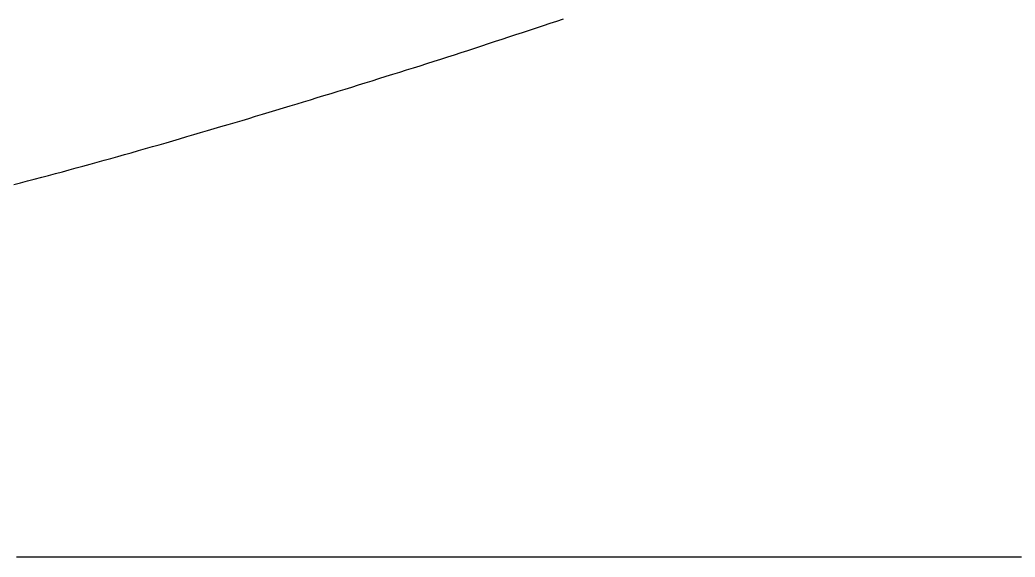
# Model space of a CAD drawing. Extents: x -4 to 218, y -16 to 16.
# Drawn here: x 37.69 to 51.57, y 0 to 7.49 of the extents above; entities that cross this region are included whole.
import ezdxf

# ---------------------------------------------------------------- set-up
doc = ezdxf.new("R2010")
doc.units = 0
doc.header["$MEASUREMENT"] = 0
doc.layers.add('Waterlines', color=7, linetype='Continuous')

msp = doc.modelspace()

# ---------------------------------------------------------------- linework, layer by layer
at = {"layer": 'Waterlines', "color": 135}
for points in [[(37.60673, 5.19559), (37.70165, 5.22055), (37.79847, 5.24612), (37.89188, 5.27088), (37.99573, 5.29852), (38.09212, 5.32429), (38.18913, 5.35034), (38.28401, 5.37593), (38.37911, 5.40169), (38.47536, 5.42787), (38.5687, 5.45338), (38.67139, 5.48158), (38.76934, 5.5086), (38.86408, 5.53486), (38.95933, 5.56138), (39.05584, 5.58838), (39.14933, 5.61465), (39.24352, 5.64123), (39.34739, 5.67068), (39.44436, 5.69829), (39.53854, 5.72523), (39.6321, 5.75209), (39.72942, 5.78015), (39.82308, 5.80725), (39.91915, 5.83515), (40.02061, 5.86472), (40.11743, 5.89303), (40.21021, 5.92024), (40.3071, 5.94875), (40.40092, 5.97642), (40.49513, 6.00428), (40.59497, 6.03388), (40.69228, 6.0628), (40.78987, 6.09188), (40.88301, 6.1197), (40.97909, 6.14846), (41.0722, 6.17639), (41.16848, 6.20534), (41.26088, 6.23318), (41.36514, 6.26467), (41.45926, 6.29316), (41.55605, 6.32253), (41.64791, 6.35045), (41.74444, 6.37986), (41.83918, 6.40879), (41.9322, 6.43726), (42.03428, 6.46856), (42.13017, 6.49804), (42.22666, 6.52776), (42.31962, 6.55647), (42.41565, 6.58619), (42.50717, 6.61457), (42.60385, 6.64463), (42.69832, 6.67408), (42.80084, 6.70611), (42.89406, 6.73531), (42.99074, 6.76568), (43.08303, 6.79474), (43.179, 6.82505), (43.27146, 6.85434), (43.36839, 6.88513), (43.46926, 6.91727), (43.56219, 6.94698), (43.65876, 6.97796), (43.75134, 7.00774), (43.84636, 7.03841), (43.93968, 7.06863), (44.03401, 7.09927), (44.13575, 7.13241), (44.22863, 7.16277), (44.32509, 7.19438), (44.41832, 7.22502), (44.51172, 7.2558), (44.60697, 7.28727), (44.69991, 7.31805), (44.79795, 7.35059), (44.89631, 7.38331), (44.99146, 7.41503), (45.08482, 7.44621), (45.17746, 7.4772), (45.27069, 7.50845)], [(51.65899, 0), (51.55981, 0), (51.45607, 0), (51.35581, 0), (51.25616, 0), (51.15673, 0), (51.05754, 0), (50.95831, 0), (50.85905, 0), (50.75563, 0), (50.65492, 0), (50.55552, 0), (50.45589, 0), (50.35653, 0), (50.25729, 0), (50.15808, 0), (50.05542, 0), (49.95428, 0), (49.85426, 0), (49.75486, 0), (49.65552, 0), (49.55633, 0), (49.45699, 0), (49.356, 0), (49.25338, 0), (49.15333, 0), (49.05376, 0), (48.95464, 0), (48.85509, 0), (48.75571, 0), (48.65646, 0), (48.55268, 0), (48.45247, 0), (48.35282, 0), (48.25304, 0), (48.15419, 0), (48.05484, 0), (47.95546, 0), (47.85363, 0), (47.75132, 0), (47.6515, 0), (47.55198, 0), (47.45277, 0), (47.35329, 0), (47.25392, 0), (47.15476, 0), (47.0513, 0), (46.95073, 0), (46.85098, 0), (46.75137, 0), (46.65208, 0), (46.55262, 0), (46.45321, 0), (46.35345, 0), (46.24994, 0), (46.1497, 0), (46.05015, 0), (45.9508, 0), (45.85141, 0), (45.75217, 0), (45.65227, 0), (45.55145, 0), (45.44891, 0), (45.34881, 0), (45.24928, 0), (45.14981, 0), (45.05051, 0), (44.95102, 0), (44.85186, 0), (44.74989, 0), (44.64816, 0), (44.54805, 0), (44.44831, 0), (44.34909, 0), (44.24973, 0), (44.15013, 0), (44.05099, 0), (43.94894, 0), (43.84689, 0), (43.74723, 0), (43.64766, 0), (43.54805, 0), (43.44848, 0), (43.34907, 0), (43.24989, 0), (43.14862, 0), (43.04632, 0), (42.94615, 0), (42.8463, 0), (42.74682, 0), (42.64737, 0), (42.54826, 0), (42.44863, 0), (42.34876, 0), (42.24567, 0), (42.14511, 0), (42.04527, 0), (41.94569, 0), (41.84629, 0), (41.74696, 0), (41.64781, 0), (41.54857, 0), (41.44469, 0), (41.34408, 0), (41.24434, 0), (41.14446, 0), (41.04501, 0), (40.94584, 0), (40.84625, 0), (40.74719, 0), (40.64517, 0), (40.54298, 0), (40.44326, 0), (40.34369, 0), (40.24393, 0), (40.14444, 0), (40.04516, 0), (39.94576, 0), (39.8466, 0), (39.74254, 0), (39.64232, 0), (39.54213, 0), (39.44281, 0), (39.34336, 0), (39.24389, 0), (39.14452, 0), (39.04545, 0), (38.94262, 0), (38.84089, 0), (38.74133, 0), (38.64152, 0), (38.54208, 0), (38.44271, 0), (38.34357, 0), (38.2437, 0), (38.14484, 0), (38.04091, 0), (37.94003, 0), (37.84018, 0), (37.74083, 0), (37.64143, 0)], [(51.65899, 0), (51.55981, 0), (51.45607, 0), (51.35581, 0), (51.25616, 0), (51.15673, 0), (51.05754, 0), (50.95831, 0), (50.85905, 0), (50.75563, 0), (50.65492, 0), (50.55552, 0), (50.45589, 0), (50.35653, 0), (50.25729, 0), (50.15808, 0), (50.05542, 0), (49.95428, 0), (49.85426, 0), (49.75486, 0), (49.65552, 0), (49.55633, 0), (49.45699, 0), (49.356, 0), (49.25338, 0), (49.15333, 0), (49.05376, 0), (48.95464, 0), (48.85509, 0), (48.75571, 0), (48.65646, 0), (48.55268, 0), (48.45247, 0), (48.35282, 0), (48.25304, 0), (48.15419, 0), (48.05484, 0), (47.95546, 0), (47.85363, 0), (47.75132, 0), (47.6515, 0), (47.55198, 0), (47.45277, 0), (47.35329, 0), (47.25392, 0), (47.15476, 0), (47.0513, 0), (46.95073, 0), (46.85098, 0), (46.75137, 0), (46.65208, 0), (46.55262, 0), (46.45321, 0), (46.35345, 0), (46.24994, 0), (46.1497, 0), (46.05015, 0), (45.9508, 0), (45.85141, 0), (45.75217, 0), (45.65227, 0), (45.55145, 0), (45.44891, 0), (45.34881, 0), (45.24928, 0), (45.14981, 0), (45.05051, 0), (44.95102, 0), (44.85186, 0), (44.74989, 0), (44.64816, 0), (44.54805, 0), (44.44831, 0), (44.34909, 0), (44.24973, 0), (44.15013, 0), (44.05099, 0), (43.94894, 0), (43.84689, 0), (43.74723, 0), (43.64766, 0), (43.54805, 0), (43.44848, 0), (43.34907, 0), (43.24989, 0), (43.14862, 0), (43.04632, 0), (42.94615, 0), (42.8463, 0), (42.74682, 0), (42.64737, 0), (42.54826, 0), (42.44863, 0), (42.34876, 0), (42.24567, 0), (42.14511, 0), (42.04527, 0), (41.94569, 0), (41.84629, 0), (41.74696, 0), (41.64781, 0), (41.54857, 0), (41.44469, 0), (41.34408, 0), (41.24434, 0), (41.14446, 0), (41.04501, 0), (40.94584, 0), (40.84625, 0), (40.74719, 0), (40.64517, 0), (40.54298, 0), (40.44326, 0), (40.34369, 0), (40.24393, 0), (40.14444, 0), (40.04516, 0), (39.94576, 0), (39.8466, 0), (39.74254, 0), (39.64232, 0), (39.54213, 0), (39.44281, 0), (39.34336, 0), (39.24389, 0), (39.14452, 0), (39.04545, 0), (38.94262, 0), (38.84089, 0), (38.74133, 0), (38.64152, 0), (38.54208, 0), (38.44271, 0), (38.34357, 0), (38.2437, 0), (38.14484, 0), (38.04091, 0), (37.94003, 0), (37.84018, 0), (37.74083, 0), (37.64143, 0)]]:
    msp.add_lwpolyline(points, dxfattribs=at)

doc.saveas('drawing.dxf')
